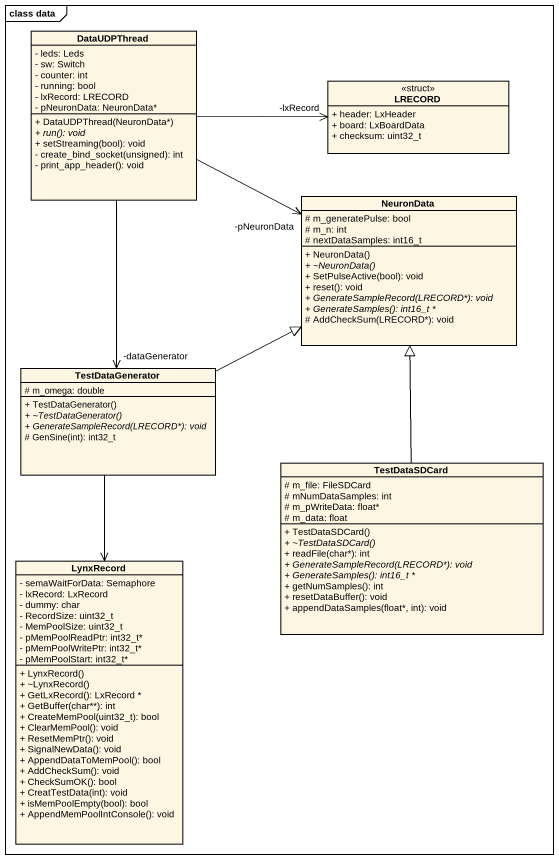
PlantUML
@startuml
mainframe class data
hide circle
hide empty members
skinparam classAttributeIconSize 0
class DataUDPThread {
  - leds: Leds
  - sw: Switch
  - counter: int
  - running: bool
  - lxRecord: LRECORD
  - pNeuronData: NeuronData*
  + DataUDPThread(NeuronData*)
  {abstract} + run(): void
  + setStreaming(bool): void
  - create_bind_socket(unsigned): int
  - print_app_header(): void
}
class LRECORD <<struct>> {
  + header: LxHeader
  + board: LxBoardData
  + checksum: uint32_t
}
class NeuronData {
  # m_generatePulse: bool
  # m_n: int
  # nextDataSamples: int16_t
  + NeuronData()
  {abstract} + ~NeuronData()
  + SetPulseActive(bool): void
  + reset(): void
  {abstract} + GenerateSampleRecord(LRECORD*): void
  {abstract} + GenerateSamples(): int16_t *
  # AddCheckSum(LRECORD*): void
}
class TestDataGenerator {
  # m_omega: double
  + TestDataGenerator()
  {abstract} + ~TestDataGenerator()
  {abstract} + GenerateSampleRecord(LRECORD*): void
  # GenSine(int): int32_t
}
class TestDataSDCard {
  # m_file: FileSDCard
  # mNumDataSamples: int
  # m_pWriteData: float*
  # m_data: float
  + TestDataSDCard()
  {abstract} + ~TestDataSDCard()
  + readFile(char*): int
  {abstract} + GenerateSampleRecord(LRECORD*): void
  {abstract} + GenerateSamples(): int16_t *
  + getNumSamples(): int
  + resetDataBuffer(): void
  + appendDataSamples(float*, int): void
}
class LynxRecord {
  - semaWaitForData: Semaphore
  - lxRecord: LxRecord
  - dummy: char
  - RecordSize: uint32_t
  - MemPoolSize: uint32_t
  - pMemPoolReadPtr: int32_t*
  - pMemPoolWritePtr: int32_t*
  - pMemPoolStart: int32_t*
  + LynxRecord()
  + ~LynxRecord()
  + GetLxRecord(): LxRecord *
  + GetBuffer(char**): int
  + CreateMemPool(uint32_t): bool
  + ClearMemPool(): void
  + ResetMemPtr(): void
  + SignalNewData(): void
  + AppendDataToMemPool(): bool
  + AddCheckSum(): void
  + CheckSumOK(): bool
  + CreatTestData(int): void
  + isMemPoolEmpty(bool): bool
  + AppendMemPoolIntConsole(): void
}
DataUDPThread -right-> "-lxRecord" LRECORD
DataUDPThread -right-> "-pNeuronData" NeuronData
DataUDPThread --> "-dataGenerator" TestDataGenerator
TestDataGenerator -right-|> NeuronData
TestDataGenerator --> LynxRecord
TestDataSDCard -up-|> NeuronData
@enduml
